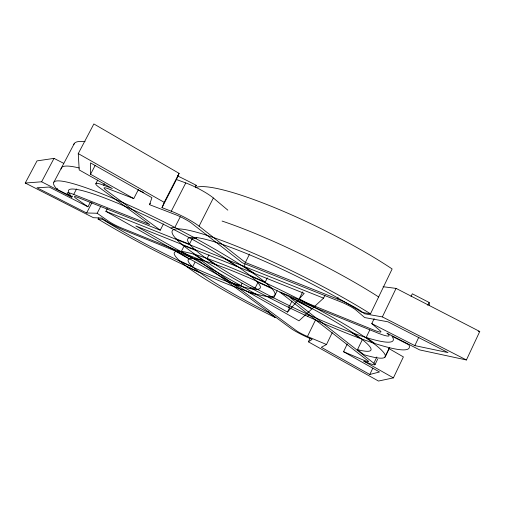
<?xml version="1.0" encoding="UTF-8"?>
<svg xmlns="http://www.w3.org/2000/svg" width="505" height="505" viewBox="0 0 505 505"><rect width="100%" height="100%" fill="white"/><g stroke="black" fill="none" stroke-linecap="round" stroke-linejoin="round"><path stroke-width="0.76" d="M374.167 318.655L371.781 323.604L414.826 345.616L448.036 352.597L387.89 321.786L364.724 317.576L355.842 309.975A12.398 1.698 25.9 0 0 340.963 301.971L242.305 262.777L191.755 223.343A12.739 1.78 27.1 0 0 175.961 214.846L149.556 204.664L151.917 197.657L90.496 162.875L90.546 174.263L133.756 198.572L138.364 189.659M383.099 286.72L396.078 288.393L479.75 331.495L466.412 359.964L382.367 316.906L364.376 313.738L363.587 313.062A21.702 2.967 25.9 0 0 337.428 298.979L245.367 262.48L199.058 226.164A22.296 3.118 27.1 0 0 171.283 211.223L162.004 207.656L164.213 202.347L179.092 173.354L93.867 123.952L78.256 153.602L79.216 169.945L112.318 188.548L103.62 185.202A21.614 2.878 27.5 0 0 99.523 187.664L149.676 224.542L73.705 194.425A19.07 2.228 27.4 0 0 70.694 196.407L71.723 197.133L41.618 181.794L25.25 183.031L37.01 160.893L54.01 158.381L63.775 163.374M162.004 207.656L176.441 179.521L179.092 173.354M427.76 305.285L429.111 302.457L412.307 293.796L411.045 296.435M310.051 338.369L308.366 341.822L378.472 381.048L393.408 377.873L403.388 356.909L388.667 348.418M414.826 345.616L418.853 337.138M384.936 357.18L389.601 347.421M385.264 356.65L389.633 347.522M393.408 377.873L363.758 361.132L365.854 362.016A16.867 1.78 25.8 0 0 373.845 363.247L376.856 356.972M332.233 332.669L326.483 344.517L321.319 347.314L369.799 374.476L372.848 368.113M375.057 364.578L377.633 359.188M370.487 313.839A132.177 17.069 26.3 0 0 184.338 229.466A132.177 17.069 26.3 0 0 268.13 297.104A132.177 17.069 26.3 0 0 408.917 344.865L392.006 336.216A114.559 14.778 26.3 0 1 274.758 298.386A114.559 14.778 26.3 0 1 198.029 237.767A114.559 14.778 26.3 0 1 361.757 312.317L370.487 313.839L392.139 268.95A131.534 21.671 26.2 0 0 276.696 208.496A131.534 21.671 26.2 0 0 195.656 187.538M357.496 349.662A101.966 11.71 26.3 0 0 316.042 310.714A101.966 11.71 26.3 0 0 191.237 258.604A101.966 11.71 26.3 0 0 268.389 312.456L275.477 317.664A117.608 13.515 26.3 0 1 177.255 251.275A117.608 13.515 26.3 0 1 325.359 313.283A117.608 13.515 26.3 0 1 363.878 354.68L357.496 349.662L362.262 339.777M369.767 330.017L366.201 337.416A120.222 13.818 26.3 0 1 374.464 343.261M382.367 316.906L396.078 288.393M369.799 374.476L379.501 371.977L343.545 351.707L347.282 343.968M107.319 208.559L105.88 211.33L298.998 320.833L323.56 298.139L324.942 295.311M90.445 202.006L87.952 206.791L49.206 187.052L36.998 187.746L86.607 212.984L97.156 213.249L108.139 220.956A10.441 1.18 27.2 0 0 121.048 227.787L200.618 259.98L296.246 330.586A9.342 0.966 26.1 0 0 307.444 336.494L315.865 319.255M337.428 298.979L338.11 297.59M291.991 301.024L289.655 305.765L288.393 307.223M287.446 312.084L304.199 293.367L135.902 226L287.446 312.084L289.498 307.911M302.678 291.884L299.2 298.954A120.222 13.818 26.3 0 1 314.198 306.787M277.182 290.728L273.672 297.83A126.862 15.226 27 0 1 269.058 297.578M268.389 312.456L268.78 311.654M267.328 277.883L265.138 282.295A120.222 13.818 26.3 0 0 249.735 275.275M242.034 283.324L240.879 285.634A104.825 12.562 27 0 1 231.864 282.768M257.487 283.349L255.126 288.096A104.825 12.562 27 0 1 250.594 287.863M245.367 262.48L249.546 254.122M245.152 263.761L243.858 266.35A126.862 15.226 27 0 1 254.419 273.445M208.982 254.823L207.126 258.491A111.63 14.393 26.3 0 0 216.336 264.803M196.742 237.356L196.073 238.676A111.63 14.393 26.3 0 0 191.793 239.067M194.911 262.354L192.651 266.817A104.825 12.562 27 0 1 179.458 260.687M183.744 246.699L181.345 251.427L194.273 258.775M192.279 238.543L189.419 244.174L175.803 238.745M199.058 226.164L213.362 197.992A22.22 3.649 27.2 0 0 185.764 182.936L176.441 179.521M180.234 216.866L174.837 227.433A135.119 17.454 26.3 0 0 170.987 228.096M195.328 187.305L196.331 185.335A123.536 18.919 27.2 0 0 177.457 175.841M87.952 206.791L76.407 198.686A10.895 1.269 27.4 0 1 78.187 197.581L160.268 230.192L163.468 223.942M171.283 211.223L185.764 182.936M149.556 204.664L150.269 203.281M57.551 188.441L57.084 189.325A124.097 14.891 27 0 1 169.213 224.555A124.097 14.891 27 0 1 268.66 296.574A124.097 14.891 27 0 1 98.077 219.006L98.658 217.889M86.607 212.984L92.061 202.537M103.62 185.202L104.346 183.807M97.156 213.249L100.779 206.286M90.546 174.263L95.268 165.249M95.956 183.454L97.718 180.083M57.084 189.325L71.975 196.906L72.436 196.028M73.705 194.425L76.571 188.958M53.909 182.16L74.317 143.489M41.618 181.794L54.01 158.381M307.545 316.288L309.111 314.886M308.366 341.822L312.185 339.373L310.196 338.533A16.349 1.692 26.1 0 1 290.665 328.237L198.25 260.271L125.038 230.602A18.268 2.064 27.2 0 1 102.54 218.697L101.581 218.027L93.438 217.712L25.25 183.031M98.077 219.006L102.326 219.183A107.578 12.896 27 0 0 253.693 289.182A107.578 12.896 27 0 0 169.207 227.187A107.578 12.896 27 0 0 71.975 196.906M478.222 331.23L479.75 331.495M466.412 359.964L419.687 349.921L386.944 333.18L387.663 333.799A20.793 2.708 25.7 0 1 377.525 332.928L289.914 297.42L373.845 363.247M133.756 198.572L108.537 188.851A12.347 1.648 27.5 0 0 106.126 190.215L160.268 230.192M105.88 211.33L323.56 298.139M182.835 245.247L195.662 250.379M307.444 336.494L326.483 344.517M343.545 351.707L363.284 360.027A9.639 1.016 25.8 0 0 367.817 360.709L279.757 292.004L374.439 330.308A11.88 1.547 25.7 0 0 380.17 330.775L371.781 323.604M78.256 153.602L164.213 202.347M176.018 251.477L189.205 258.951M213.362 197.992L227.837 210.162M203.685 260.788A135.119 17.454 26.3 0 1 193.844 254.211M224.87 258.781A104.825 12.562 27 0 1 236.157 266.135M257.058 281.777A99.359 11.407 26.3 0 1 271.917 288.633M297.243 301.138A99.359 11.407 26.3 0 1 311.926 308.89M351.455 332.41A99.359 11.407 26.3 0 1 359.137 337.921M222.086 221.064A131.931 18.805 26.2 0 1 378.63 296.953M429.111 302.457A131.534 21.671 26.2 0 1 429.263 305.197M257.253 294.933A126.862 15.226 27 0 1 248.567 292.243M199.993 272.732A126.862 15.226 27 0 1 186.711 266.621M73.856 144.487A123.536 18.919 27.2 0 1 85.08 141.634M195.694 185.43A134.463 22.157 26.2 0 1 196.331 185.335M61.137 169.017A123.889 16.406 27.1 0 1 79.209 168.001M138.345 190.088A123.889 16.406 27.1 0 1 143.382 192.361"/></g></svg>
